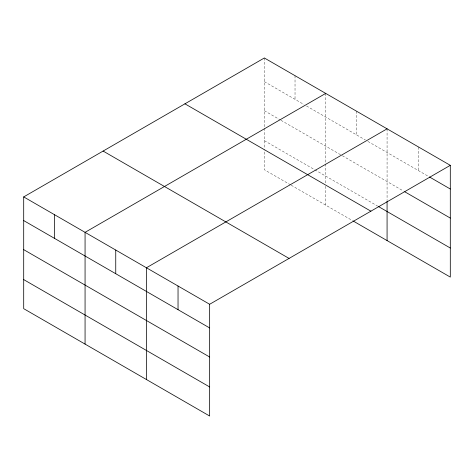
<?xml version="1.0" encoding="UTF-8"?>
<svg xmlns="http://www.w3.org/2000/svg" width="474" height="474" viewBox="0 0 474 474"><rect width="100%" height="100%" fill="white"/><g stroke="black" fill="none" stroke-linecap="round" stroke-linejoin="round"><path stroke-width="0.36" stroke-dasharray="2.37 1.78" d="M264.35 81.641L303.982 104.523M306.536 105.998L365.341 139.948M367.901 141.43L428.804 176.589M264.35 110.709L280.33 119.94M280.969 120.307L341.695 155.365M342.335 155.733L403.516 191.058M264.35 140.66L314.209 169.449M314.849 169.816L377.488 205.983M290.556 184.86L264.35 169.728L264.35 149.381M291.196 185.227L352.561 220.659M418.69 147.082L418.69 170.747M387.074 128.833L387.074 200.561M356.395 111.117L356.395 134.782M325.715 93.402L325.715 183.355M325.715 186.264L325.715 205.159M295.029 75.686L295.029 99.356M264.35 57.976L264.35 127.512M264.35 128.241L264.35 148.652"/><path stroke-width="0.71" d="M450.3 165.331L264.35 57.976L23.7 196.911L23.7 308.669L209.65 416.024L209.65 304.272L450.3 165.331L450.3 277.089L353.201 221.026M325.715 93.402L85.065 232.343L85.065 344.094M387.074 128.833L146.425 267.769L146.425 379.526M429.438 176.956L450.3 189.002M404.778 191.786L450.3 218.07M378.128 206.35L450.3 248.021M184.937 103.824L370.887 211.179M103.113 151.064L289.063 258.419M23.7 196.911L209.65 304.272M23.7 220.582L209.65 327.937M23.7 249.65L209.65 357.005M23.7 279.601L209.65 386.956M387.074 201.29L387.074 240.585M178.04 286.018L178.04 309.688M115.745 250.053L115.745 273.723M54.38 214.627L54.38 238.292"/></g></svg>
